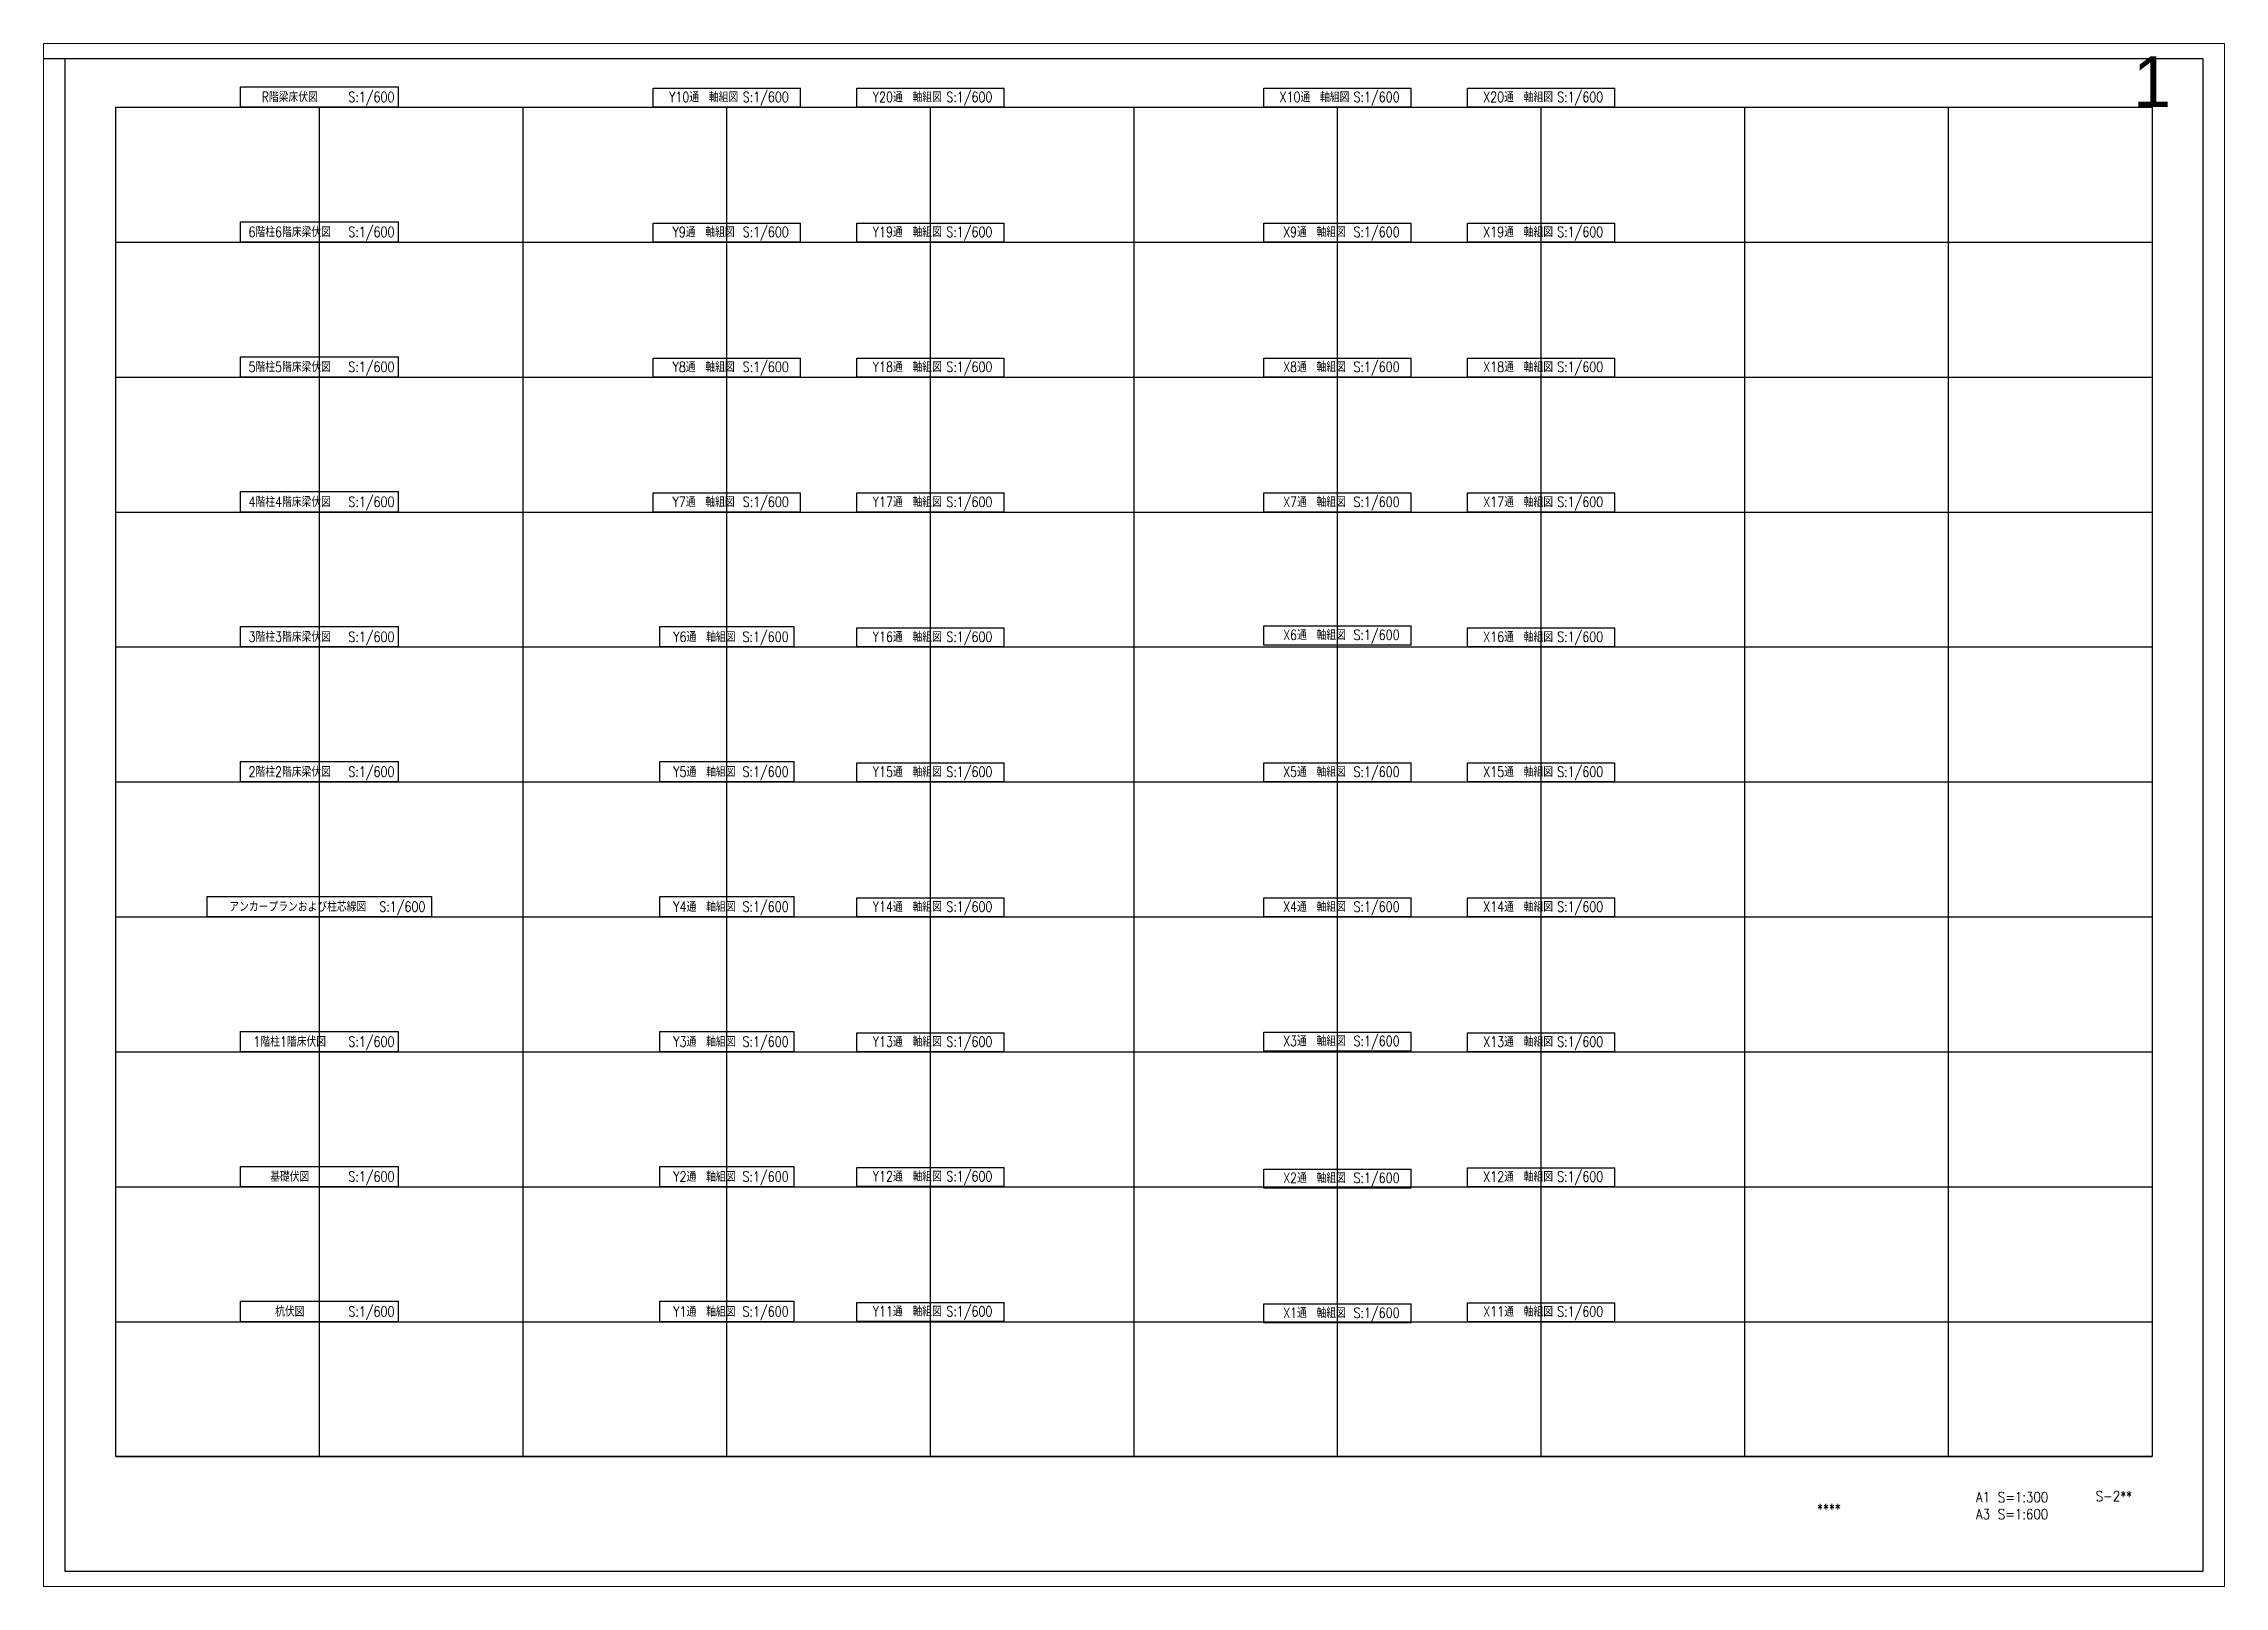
# Paper-space layout '01' of a CAD drawing. Extents: x -23 to 863, y -16 to 610.
# The model-space entities are those that its viewports show. They can reach past a viewport. Long polylines and large blocks are cut down to what shows.
import ezdxf
from ezdxf.enums import TextEntityAlignment as Align

# ---------------------------------------------------------------- set-up
doc = ezdxf.new("R2010")
doc.units = 0
doc.header["$MEASUREMENT"] = 0
doc.layers.get('Defpoints').update_dxf_attribs({"color": 251, "linetype": 'CONTINUOUS'})
doc.layers.add('99_レイアウト枠', color=251, linetype='CONTINUOUS', plot=False)
doc.layers.add('99_頁番号', color=6, linetype='CONTINUOUS')
doc.layers.add('注記', color=3, linetype='CONTINUOUS')
doc.styles.add('DRACAD', font='txt', dxfattribs={"width": 0.85, "bigfont": 'extfont2'})
doc.styles.get("Standard").update_dxf_attribs({"font": 'Osaka.ttc'})
doc.dimstyles.get("Standard").update_dxf_attribs({"dimtxt": 0.18, "dimasz": 0.18, "dimexe": 0.18, "dimexo": 0.0625, "dimgap": 0.09, "dimtad": 0, "dimtih": 1, "dimtoh": 1, "dimdec": 4, "dimzin": 0, "dimdsep": 46, "dimtxsty": 'Standard', "dimcen": 0.09, "dimadec": 0, "dimazin": 0, "dimtfac": 1, "dimtdec": 4, "dimtofl": 0, "dimtmove": 0, "dimatfit": 3, "dimfxl": 1, "dimtolj": 1, "dimtzin": 0, "dimarcsym": 0})

# ---------------------------------------------------------------- blocks, each defined once
blk = doc.blocks.new('*D7831')
at = {"layer": '99_レイアウト枠', "color": 0, "lineweight": -2}
for p, q in [((-0.0625, 0), (-26646.755765, 0)), ((-26646.575765, -0.18), (-26646.575765, -28694.91)), ((-26646.575765, -67999.82), (-26646.575765, -39305.09)), ((-0.0625, -68000), (-26646.755765, -68000))]:
    blk.add_line(p, q, dxfattribs=at)
at = {"layer": '99_レイアウト枠', "color": 0}
for points in [[(-26646.545765, -0.18), (-26646.605765, -0.18), (-26646.575765, 0)], [(-26646.605765, -67999.82), (-26646.545765, -67999.82), (-26646.575765, -68000)]]:
    blk.add_solid(points, dxfattribs=at)
at = {"layer": 'Defpoints', "color": 0}
for p in [(0, 0), (-26646.575765, -68000), (0, -68000)]:
    blk.add_point(p, dxfattribs=at)
at = {"layer": '99_レイアウト枠', "color": 0, "insert": (-26646.575765, -34000), "char_height": 10000, "attachment_point": 5}
blk.add_mtext('\\A1;68000', dxfattribs=at)

msp = doc.modelspace()

# ---------------------------------------------------------------- linework, layer by layer
at = {"layer": '99_レイアウト枠'}
for p, q in [((2000, -54900), (2000, -1900)), ((10000, -54900), (10000, -1900)), ((18000, -54900), (18000, -1900)), ((26000, -54900), (26000, -1900)), ((34000, -54900), (34000, -1900)), ((42000, -54900), (42000, -1900)), ((49999.99998, -54900), (49999.99998, -1900)), ((57999.99998, -54900), (57999.99998, -1900)), ((65999.99998, -54900), (65999.99998, -1900)), ((73999.99998, -54900), (73999.99998, -1900)), ((2000, -7200), (81999.99996, -7200)), ((2000, -12500), (81999.99996, -12500)), ((2000, -17800), (81999.99996, -17800)), ((2000, -23100), (81999.99996, -23100)), ((2000, -28400), (81999.99996, -28400)), ((2000, -33700), (81999.99996, -33700)), ((2000, -39000), (81999.99996, -39000)), ((2000, -44300), (81999.99996, -44300)), ((2000, -49600), (81999.99996, -49600)), ((2000, -54900), (81999.99996, -54900))]:
    msp.add_line(p, q, dxfattribs=at)
for points in [[(0, -59400), (84000, -59400), (84000, 0), (0, 0)], [(2000, -1900), (81999.99996, -1900), (81999.99996, -54900), (2000, -54900)]]:
    msp.add_lwpolyline(points, close=True, dxfattribs=at)
at = {"layer": '注記', "linetype": 'Continuous'}
for p, q in [((6900, -1100), (13100, -1100)), ((6900, -1900), (6900, -1100)), ((13100, -1900), (13100, -1100)), ((23106.66665, -1153.33333), (28893.33332, -1153.33333)), ((23106.66665, -1900), (23106.66665, -1153.33333)), ((28893.33332, -1900), (28893.33332, -1153.33333)), ((31106.66667, -1153.33333), (36893.33333, -1153.33333)), ((31106.66667, -1900), (31106.66667, -1153.33333)), ((36893.33333, -1900), (36893.33333, -1153.33333)), ((47106.66667, -1153.33333), (52893.33333, -1153.33333)), ((47106.66667, -1900), (47106.66667, -1153.33333)), ((52893.33333, -1900), (52893.33333, -1153.33333)), ((55106.66667, -1153.33333), (60893.33333, -1153.33333)), ((55106.66667, -1900), (55106.66667, -1153.33333)), ((60893.33333, -1900), (60893.33333, -1153.33333)), ((13100, -1900), (6900, -1900)), ((28893.33332, -1900), (23106.66665, -1900)), ((36893.33333, -1900), (31106.66667, -1900)), ((52893.33333, -1900), (47106.66667, -1900)), ((60893.33333, -1900), (55106.66667, -1900)), ((6900, -6400), (13100, -6400)), ((6900, -7200), (6900, -6400)), ((13100, -7200), (13100, -6400)), ((23106.66665, -6453.33333), (28893.33332, -6453.33333)), ((23106.66665, -7200), (23106.66665, -6453.33333)), ((28893.33332, -7200), (28893.33332, -6453.33333)), ((31106.66667, -6453.33333), (36893.33333, -6453.33333)), ((31106.66667, -7200), (31106.66667, -6453.33333)), ((36893.33333, -7200), (36893.33333, -6453.33333)), ((47106.66665, -6453.33333), (52893.33331, -6453.33333)), ((47106.66665, -7200), (47106.66665, -6453.33333)), ((52893.33331, -7200), (52893.33331, -6453.33333)), ((55106.66667, -6453.33333), (60893.33333, -6453.33333)), ((55106.66667, -7200), (55106.66667, -6453.33333)), ((60893.33333, -7200), (60893.33333, -6453.33333)), ((13100, -7200), (6900, -7200)), ((28893.33332, -7200), (23106.66665, -7200)), ((36893.33333, -7200), (31106.66667, -7200)), ((52893.33331, -7200), (47106.66665, -7200)), ((60893.33333, -7200), (55106.66667, -7200)), ((6900, -11700), (13100, -11700)), ((6900, -12500), (6900, -11700)), ((13100, -12500), (13100, -11700)), ((23106.66665, -11753.33333), (28893.33332, -11753.33333)), ((23106.66665, -12500), (23106.66665, -11753.33333)), ((28893.33332, -12500), (28893.33332, -11753.33333)), ((31106.66667, -11753.33333), (36893.33333, -11753.33333)), ((31106.66667, -12500), (31106.66667, -11753.33333)), ((36893.33333, -12500), (36893.33333, -11753.33333)), ((47106.66665, -11753.33333), (52893.33331, -11753.33333)), ((47106.66665, -12500), (47106.66665, -11753.33333)), ((52893.33331, -12500), (52893.33331, -11753.33333)), ((55106.66667, -11753.33333), (60893.33333, -11753.33333)), ((55106.66667, -12500), (55106.66667, -11753.33333)), ((60893.33333, -12500), (60893.33333, -11753.33333)), ((13100, -12500), (6900, -12500)), ((28893.33332, -12500), (23106.66665, -12500)), ((36893.33333, -12500), (31106.66667, -12500)), ((52893.33331, -12500), (47106.66665, -12500)), ((60893.33333, -12500), (55106.66667, -12500)), ((6900, -17000), (13100, -17000)), ((6900, -17800), (6900, -17000)), ((13100, -17800), (13100, -17000)), ((23106.66661, -17053.33333), (28893.33328, -17053.33333)), ((23106.66661, -17800), (23106.66661, -17053.33333)), ((28893.33328, -17800), (28893.33328, -17053.33333)), ((31106.66667, -17053.33333), (36893.33333, -17053.33333)), ((31106.66667, -17800), (31106.66667, -17053.33333)), ((36893.33333, -17800), (36893.33333, -17053.33333)), ((47106.66661, -17053.33333), (52893.33328, -17053.33333)), ((47106.66661, -17800), (47106.66661, -17053.33333)), ((52893.33328, -17800), (52893.33328, -17053.33333)), ((55106.66667, -17053.33333), (60893.33333, -17053.33333)), ((55106.66667, -17800), (55106.66667, -17053.33333)), ((60893.33333, -17800), (60893.33333, -17053.33333)), ((13100, -17800), (6900, -17800)), ((28893.33328, -17800), (23106.66661, -17800)), ((36893.33333, -17800), (31106.66667, -17800)), ((52893.33328, -17800), (47106.66661, -17800)), ((60893.33333, -17800), (55106.66667, -17800)), ((6900, -22300), (13100, -22300)), ((6900, -23100), (6900, -22300)), ((13100, -23100), (6900, -23100)), ((13100, -23100), (13100, -22300)), ((31106.66667, -22353.33333), (36893.33333, -22353.33333)), ((31106.66667, -23100), (31106.66667, -22353.33333)), ((36893.33333, -23100), (31106.66667, -23100)), ((36893.33333, -23100), (36893.33333, -22353.33333)), ((47106.66661, -22276.87429), (52893.33328, -22276.87429)), ((47106.66661, -23023.54096), (47106.66661, -22276.87429)), ((52893.33328, -23023.54096), (47106.66661, -23023.54096)), ((52893.33328, -23023.54096), (52893.33328, -22276.87429)), ((55106.66667, -22353.33333), (60893.33333, -22353.33333)), ((55106.66667, -23100), (55106.66667, -22353.33333)), ((60893.33333, -23100), (55106.66667, -23100)), ((60893.33333, -23100), (60893.33333, -22353.33333)), ((6899.99988, -27600), (13099.99988, -27600)), ((6899.99988, -28400), (6899.99988, -27600)), ((13099.99988, -28400), (13099.99988, -27600)), ((31106.66667, -27653.33333), (36893.33333, -27653.33333)), ((31106.66667, -28400), (31106.66667, -27653.33333)), ((36893.33333, -28400), (36893.33333, -27653.33333)), ((47106.66665, -27653.33333), (52893.33331, -27653.33333)), ((47106.66665, -28400), (47106.66665, -27653.33333)), ((52893.33331, -28400), (52893.33331, -27653.33333)), ((55106.66667, -27653.33333), (60893.33333, -27653.33333)), ((55106.66667, -28400), (55106.66667, -27653.33333)), ((60893.33333, -28400), (60893.33333, -27653.33333)), ((13099.99988, -28400), (6899.99988, -28400)), ((36893.33333, -28400), (31106.66667, -28400)), ((52893.33331, -28400), (47106.66665, -28400)), ((60893.33333, -28400), (55106.66667, -28400)), ((5585.16955, -32900), (14414.83045, -32900)), ((5585.16955, -33700), (5585.16955, -32900)), ((14414.83045, -33700), (14414.83045, -32900)), ((31106.66667, -32953.33333), (36893.33333, -32953.33333)), ((31106.66667, -33700), (31106.66667, -32953.33333)), ((36893.33333, -33700), (36893.33333, -32953.33333)), ((47106.66665, -32953.33333), (52893.33331, -32953.33333)), ((47106.66665, -33700), (47106.66665, -32953.33333)), ((52893.33331, -33700), (52893.33331, -32953.33333)), ((55106.66667, -32953.33333), (60893.33333, -32953.33333)), ((55106.66667, -33700), (55106.66667, -32953.33333)), ((60893.33333, -33700), (60893.33333, -32953.33333)), ((14414.83045, -33700), (5585.16955, -33700)), ((36893.33333, -33700), (31106.66667, -33700)), ((52893.33331, -33700), (47106.66665, -33700)), ((60893.33333, -33700), (55106.66667, -33700)), ((6899.99998, -38200), (13099.99998, -38200)), ((6899.99998, -39000), (6899.99998, -38200)), ((13099.99998, -39000), (13099.99998, -38200)), ((31106.66667, -38253.33333), (36893.33333, -38253.33333)), ((31106.66667, -39000), (31106.66667, -38253.33333)), ((36893.33333, -39000), (36893.33333, -38253.33333)), ((47106.66661, -38226.87429), (52893.33328, -38226.87429)), ((47106.66661, -38973.54096), (47106.66661, -38226.87429)), ((52893.33328, -38973.54096), (52893.33328, -38226.87429)), ((55106.66667, -38253.33333), (60893.33333, -38253.33333)), ((55106.66667, -39000), (55106.66667, -38253.33333)), ((60893.33333, -39000), (60893.33333, -38253.33333)), ((13099.99998, -39000), (6899.99998, -39000)), ((36893.33333, -39000), (31106.66667, -39000)), ((52893.33328, -38973.54096), (47106.66661, -38973.54096)), ((60893.33333, -39000), (55106.66667, -39000)), ((6900, -43500), (13100, -43500)), ((6900, -44300), (6900, -43500)), ((13100, -44300), (13100, -43500)), ((31106.66667, -43543.47759), (36893.33333, -43543.47759)), ((31106.66667, -44290.14426), (31106.66667, -43543.47759)), ((36893.33333, -44290.14426), (36893.33333, -43543.47759)), ((47106.66665, -43603.33333), (52893.33331, -43603.33333)), ((47106.66665, -44350), (47106.66665, -43603.33333)), ((52893.33331, -44350), (52893.33331, -43603.33333)), ((55106.66666, -43553.33333), (60893.33333, -43553.33333)), ((55106.66666, -44300), (55106.66666, -43553.33333)), ((60893.33333, -44300), (60893.33333, -43553.33333)), ((13100, -44300), (6900, -44300)), ((36893.33333, -44290.14426), (31106.66667, -44290.14426)), ((52893.33331, -44350), (47106.66665, -44350)), ((60893.33333, -44300), (55106.66666, -44300)), ((6900, -48800), (13100, -48800)), ((6900, -49600), (6900, -48800)), ((13100, -49600), (13100, -48800)), ((13100, -49600), (6900, -49600)), ((31106.66667, -48843.47759), (36893.33333, -48843.47759)), ((31106.66667, -49590.14426), (31106.66667, -48843.47759)), ((36893.33333, -49590.14426), (31106.66667, -49590.14426)), ((36893.33333, -49590.14426), (36893.33333, -48843.47759)), ((47106.66665, -48903.33333), (52893.33331, -48903.33333)), ((47106.66665, -49650), (47106.66665, -48903.33333)), ((52893.33331, -49650), (47106.66665, -49650)), ((52893.33331, -49650), (52893.33331, -48903.33333)), ((55106.66666, -48853.33333), (60893.33333, -48853.33333)), ((55106.66666, -49600), (55106.66666, -48853.33333)), ((60893.33333, -49600), (55106.66666, -49600)), ((60893.33333, -49600), (60893.33333, -48853.33333))]:
    msp.add_line(p, q, dxfattribs=at)
at = {"layer": '注記'}
for points in [[(23366.66667, -22300), (28633.33333, -22300), (28633.33333, -23100), (23366.66667, -23100)], [(23366.66667, -27600), (28633.33333, -27600), (28633.33333, -28400), (23366.66667, -28400)], [(23366.66669, -32900), (28633.33336, -32900), (28633.33336, -33700), (23366.66669, -33700)], [(23366.66667, -38200), (28633.33334, -38200), (28633.33334, -39000), (23366.66667, -39000)], [(23366.66667, -43500), (28633.33333, -43500), (28633.33333, -44300), (23366.66667, -44300)], [(23366.66667, -48800), (28633.33333, -48800), (28633.33333, -49600), (23366.66667, -49600)]]:
    msp.add_lwpolyline(points, close=True, dxfattribs=at)

# ---------------------------------------------------------------- texts
at = {"layer": '99_レイアウト枠'}
msp.add_text('1', height=2000, dxfattribs=at).set_placement((81999.99996, -1900), align=Align.CENTER)
at = {"layer": '99_頁番号', "char_height": 400, "attachment_point": 5, "style": 'DRACAD'}
for s, insert in [('A1 S=1:300^JA3 S=1:600', (76499.99996, -56824.31866)), ('{S-2**}', (80499.99996, -56450)), ('{  ****  }', (68999.99996, -56950))]:
    msp.add_mtext(s, dxfattribs=dict(at, insert=insert))
at = {"layer": '注記', "linetype": 'Continuous', "style": 'DRACAD', "width": 0.8}
for s, p in [('R階梁床伏図', (8829.30963, -1700)), ('S:1/600', (12038.78321, -1700)), ('Y10通\u3000軸組図', (25091.39742, -1701.29312)), ('S:1/600', (27531.04647, -1701.29312)), ('Y20通\u3000軸組図', (33091.39744, -1701.29312)), ('S:1/600', (35531.04649, -1701.29312)), ('X10通\u3000軸組図', (49091.39744, -1701.29312)), ('S:1/600', (51531.04649, -1701.29312)), ('X20通\u3000軸組図', (57091.39744, -1701.29312)), ('S:1/600', (59531.04649, -1701.29312)), ('6階柱6階床梁伏図', (8829.30963, -7000)), ('S:1/600', (12038.78321, -7000)), ('Y9通\u3000軸組図', (25091.39742, -7001.29312)), ('S:1/600', (27531.04647, -7001.29312)), ('Y19通\u3000軸組図', (33091.39744, -6999.67275)), ('S:1/600', (35531.04649, -6999.67275)), ('X9通\u3000軸組図', (49091.39742, -7001.29312)), ('S:1/600', (51531.04647, -7001.29312)), ('X19通\u3000軸組図', (57091.39744, -6999.67275)), ('S:1/600', (59531.04649, -6999.67275)), ('5階柱5階床梁伏図', (8829.30963, -12300)), ('S:1/600', (12038.78321, -12300)), ('Y8通\u3000軸組図', (25091.39742, -12301.29312)), ('S:1/600', (27531.04647, -12301.29312)), ('Y18通\u3000軸組図', (33091.39744, -12301.29312)), ('S:1/600', (35531.04649, -12301.29312)), ('X8通\u3000軸組図', (49091.39742, -12301.29312)), ('S:1/600', (51531.04647, -12301.29312)), ('X18通\u3000軸組図', (57091.39744, -12301.29312)), ('S:1/600', (59531.04649, -12301.29312)), ('S:1/600', (12038.78321, -17600)), ('S:1/600', (27531.04643, -17601.29312)), ('S:1/600', (35531.04649, -17601.29312)), ('S:1/600', (51531.04643, -17601.29312)), ('S:1/600', (59531.04649, -17601.29312)), ('4階柱4階床梁伏図', (8829.30963, -17600)), ('Y7通\u3000軸組図', (25091.39738, -17601.29312)), ('Y17通\u3000軸組図', (33091.39744, -17601.29312)), ('X7通\u3000軸組図', (49091.39738, -17601.29312)), ('X17通\u3000軸組図', (57091.39744, -17601.29312)), ('3階柱3階床梁伏図', (8829.30963, -22900)), ('S:1/600', (12038.78321, -22900)), ('Y6通\u3000軸組図', (25119.53974, -22900)), ('S:1/600', (27525.85546, -22900)), ('Y16通\u3000軸組図', (33091.39744, -22901.29312)), ('S:1/600', (35531.04649, -22901.29312)), ('X6通\u3000軸組図', (49091.39738, -22824.83408)), ('S:1/600', (51531.04643, -22824.83408)), ('X16通\u3000軸組図', (57091.39744, -22901.29312)), ('S:1/600', (59531.04649, -22901.29312)), ('2階柱2階床梁伏図', (8829.30951, -28200)), ('S:1/600', (12038.78309, -28200)), ('Y5通\u3000軸組図', (25119.53974, -28200)), ('S:1/600', (27525.85546, -28200)), ('Y15通\u3000軸組図', (33091.39744, -28201.29312)), ('S:1/600', (35531.04649, -28201.29312)), ('X5通\u3000軸組図', (49091.39742, -28201.29312)), ('S:1/600', (51531.04647, -28201.29312)), ('X15通\u3000軸組図', (57091.39744, -28201.29312)), ('S:1/600', (59531.04649, -28201.29312)), ('アンカープランおよび柱芯線図', (9144.82305, -33500)), ('S:1/600', (13254.29663, -33500)), ('Y4通\u3000軸組図', (25119.53976, -33500)), ('S:1/600', (27525.85548, -33500)), ('Y14通\u3000軸組図', (33091.39744, -33501.29312)), ('S:1/600', (35531.04649, -33501.29312)), ('X4通\u3000軸組図', (49091.39742, -33501.29312)), ('S:1/600', (51531.04647, -33501.29312)), ('X14通\u3000軸組図', (57091.39744, -33501.29312)), ('S:1/600', (59531.04649, -33501.29312)), ('1階柱1階床伏図', (8829.30961, -38800)), ('S:1/600', (12038.78319, -38800)), ('Y3通\u3000軸組図', (25119.53976, -38800)), ('S:1/600', (27525.85548, -38800)), ('Y13通\u3000軸組図', (33091.39744, -38801.29312)), ('S:1/600', (35531.04649, -38801.29312)), ('X3通\u3000軸組図', (49091.39738, -38774.83408)), ('S:1/600', (51531.04643, -38774.83408)), ('X13通\u3000軸組図', (57091.39744, -38801.29312)), ('S:1/600', (59531.04649, -38801.29312)), ('基礎伏図', (8829.30963, -44100)), ('S:1/600', (12038.78321, -44100)), ('Y2通\u3000軸組図', (25119.53974, -44100)), ('S:1/600', (27525.85546, -44100)), ('Y12通\u3000軸組図', (33091.39744, -44091.43738)), ('S:1/600', (35531.04649, -44091.43738)), ('S:1/600', (51531.04647, -44151.29312)), ('X12通\u3000軸組図', (57091.39743, -44101.29312)), ('S:1/600', (59531.04648, -44101.29312)), ('X2通\u3000軸組図', (49091.39742, -44151.29312)), ('杭伏図', (8829.30963, -49400)), ('S:1/600', (12038.78321, -49400)), ('Y1通\u3000軸組図', (25119.53974, -49400.90579)), ('S:1/600', (27525.85546, -49400.90579)), ('Y11通\u3000軸組図', (33091.39744, -49391.43738)), ('S:1/600', (35531.04649, -49391.43738)), ('X1通\u3000軸組図', (49091.39742, -49451.29312)), ('S:1/600', (51531.04647, -49451.29312)), ('X11通\u3000軸組図', (57091.39743, -49401.29312)), ('S:1/600', (59531.04649, -49401.29312))]:
    msp.add_text(s, height=400, dxfattribs=at).set_placement(p, align=Align.CENTER)

# ---------------------------------------------------------------- dimensions: what is measured, and where the dimension line sits
at = {"layer": '99_レイアウト枠'}
dim = msp.add_linear_dim(base=(-26646.57577, -68000), p1=(0, 0), p2=(0, -68000), angle=90, dimstyle='Standard', override={"dimtxt": 10000, "dimdec": 0}, dxfattribs=at)
dim.commit()
dim.dimension.update_dxf_attribs({"geometry": '*D7831', "text_midpoint": (-26646.57577, -34000)})

psp = doc.layouts.new('01')

# ---------------------------------------------------------------- viewports
at = {"layer": 'Defpoints'}
psp.add_viewport(center=(420, 297), size=(885.46, 626.16), view_center_point=(42000, -29700), view_height=60589.6277055, dxfattribs=at)

doc.saveas('drawing.dxf')
